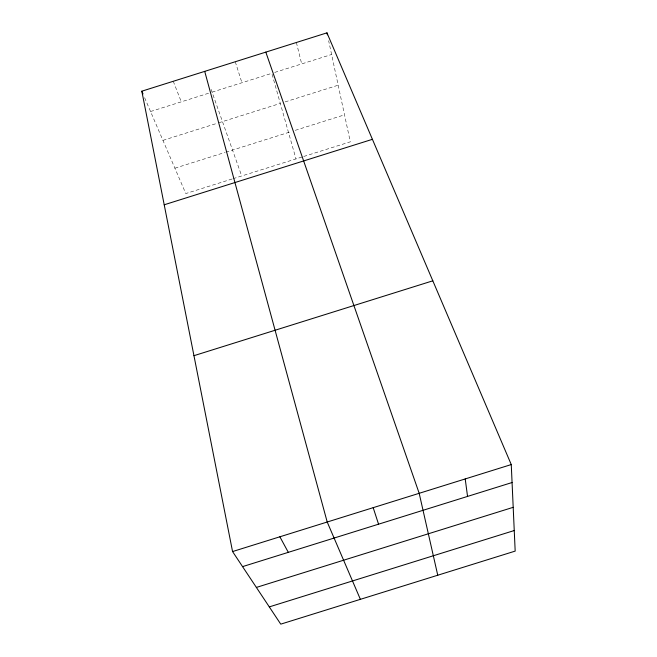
<?xml version="1.0" encoding="UTF-8"?>
<svg xmlns="http://www.w3.org/2000/svg" width="657" height="657" viewBox="0 0 657 657"><rect width="100%" height="100%" fill="white"/><g stroke="black" fill="none" stroke-linecap="round" stroke-linejoin="round"><path stroke-width="0.49" stroke-dasharray="3.29 2.46" d="M150.552 111.526L209.181 93.056M212.063 92.152L271.809 73.329M274.7 72.418L331.596 54.498M162.944 140.36L217.672 123.13M218.633 122.826L280.309 103.42M285.13 101.901L338.174 85.205M174.902 168.192L224.842 152.481M225.803 152.178L291.404 131.548M295.264 130.332L344.523 114.835M232.052 179.008L185.791 193.552L144.597 97.663M233.013 178.712L302.77 156.777M303.739 156.473L350.304 141.83L328.648 40.726M173.259 81.287L181.299 101.835M211.061 89.319L241.694 175.977M235.263 61.75L241.932 82.741M272.08 74.298L295.978 158.912M296.381 42.483L301.694 63.918"/><path stroke-width="0.99" d="M141.822 91.192L326.964 32.85L511.261 464.565L515.178 551.1L280.753 624.15L232.562 551.56L141.822 91.192L143.012 93.967M164.209 204.787L372.412 139.325M193.946 355.683L432.815 280.818M232.562 551.56L511.261 464.565M242.556 566.621L512.074 482.525M256.37 587.424L513.199 507.319M269.296 606.896L514.25 530.536M279.874 536.794L288.316 552.348M360.381 599.34L327.211 522.019L204.721 71.375M265.814 52.117L419.182 493.308L437.743 575.228M373.184 507.664L378.555 524.187M326.964 32.85L327.383 34.821M465.213 478.945L467.546 496.421"/></g></svg>
